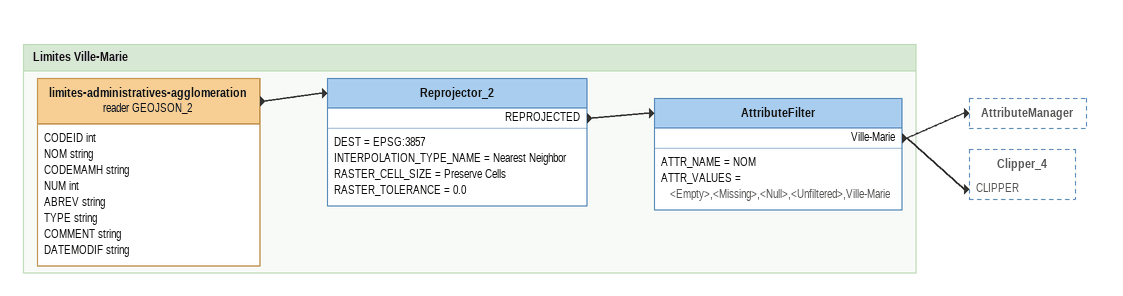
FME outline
Bookmark: Limites Ville-Marie
limites-administratives-agglomeration (reader GEOJSON_2)
    attributes: CODEID int, NOM string, CODEMAMH string, NUM int, ABREV string, TYPE string, COMMENT string, DATEMODIF string
    -> Reprojector_2
Reprojector_2
    DEST = EPSG:3857
    INTERPOLATION_TYPE_NAME = Nearest Neighbor
    RASTER_CELL_SIZE = Preserve Cells
    RASTER_TOLERANCE = 0.0
    REPROJECTED -> AttributeFilter
AttributeFilter
    ATTR_NAME = NOM
    ATTR_VALUES = <Empty>,<Missing>,<Null>,<Unfiltered>,Ville-Marie
    Ville-Marie -> AttributeManager
    Ville-Marie -> Clipper_4 [CLIPPER]
